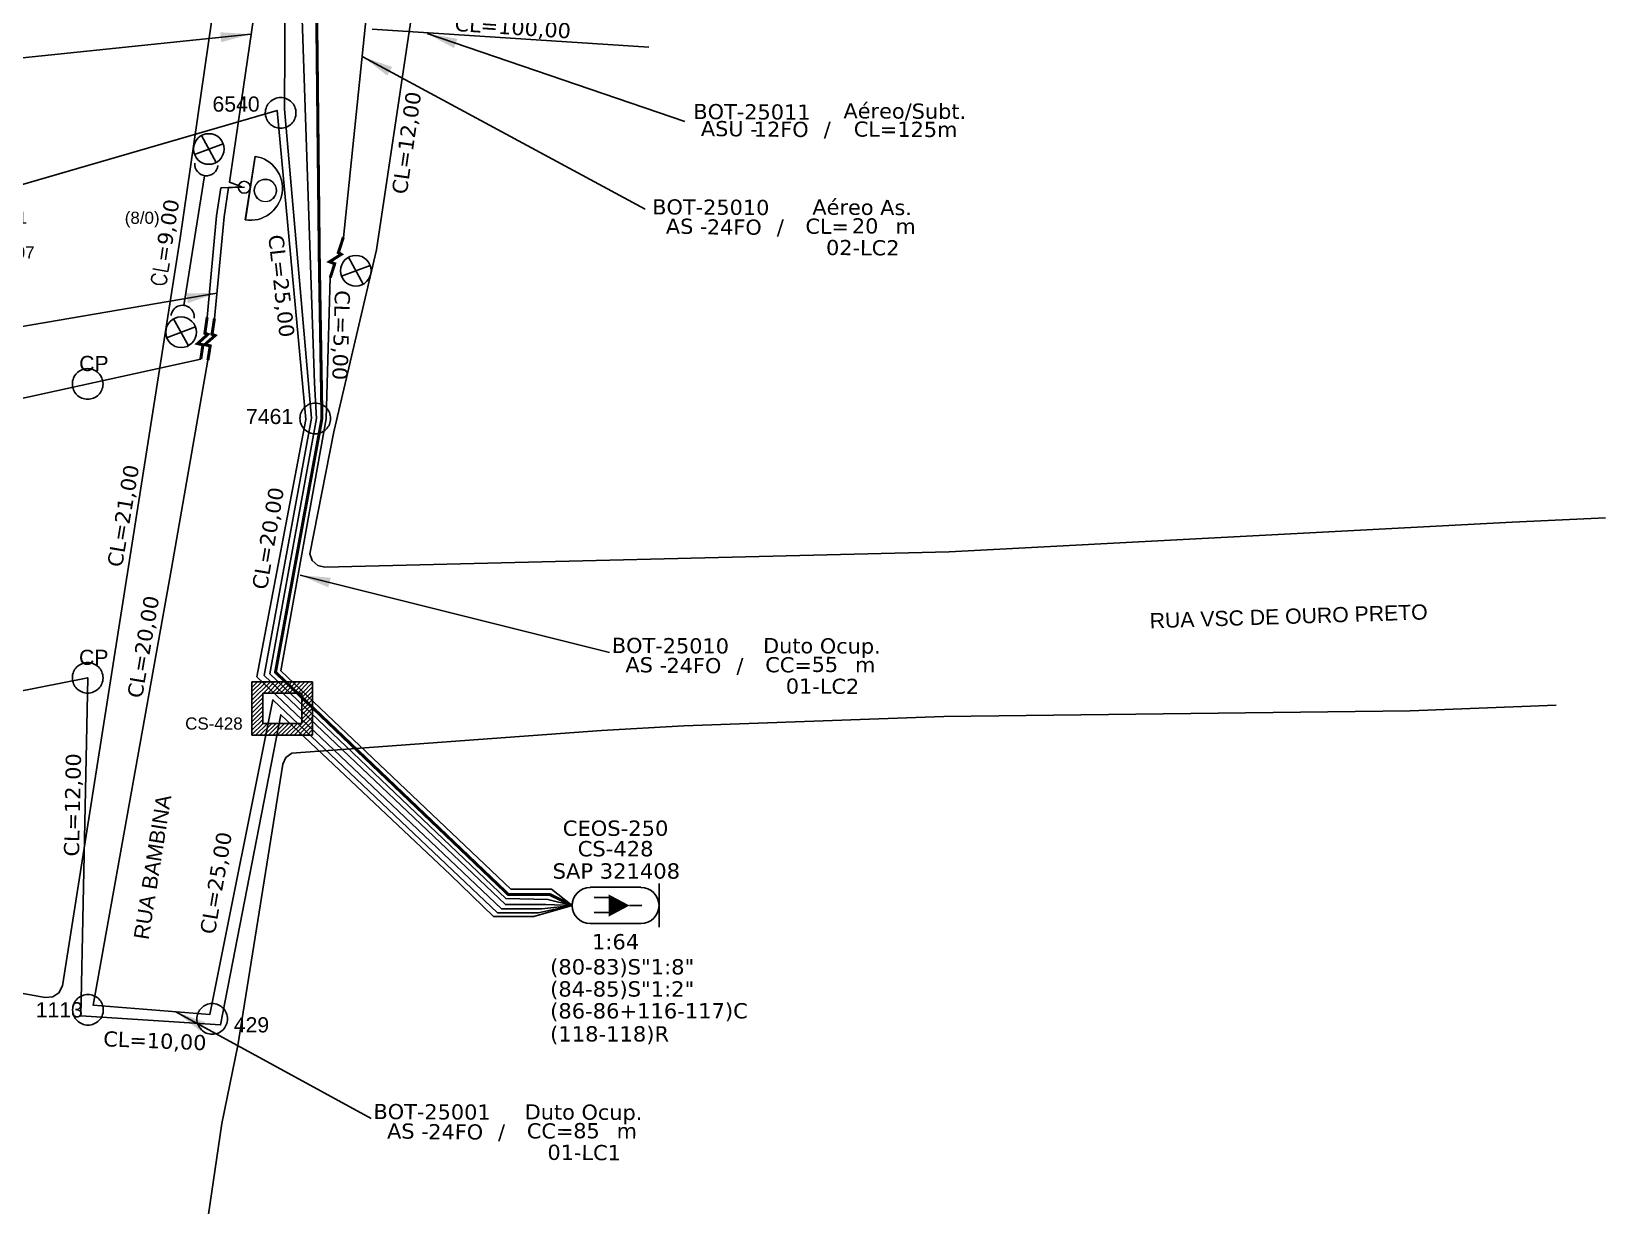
# Model space of a CAD drawing. Extents: x -89 to 749, y 705 to 1299.
# Drawn here: x 124.3 to 228, y 812.8 to 890.1 of the extents above; entities that cross this region are included whole.
import ezdxf
from ezdxf.enums import TextEntityAlignment as Align

# ---------------------------------------------------------------- set-up
doc = ezdxf.new("R2010")
doc.units = 0
doc.linetypes.add('PHANTOM2', pattern=[1.25, 0.625, -0.125, 0.125, -0.125, 0.125, -0.125])
for name, color, linetype in [('10.1-Caixas Subterrâneas', 5, 'Continuous'), ('10.4-Postes', 1, 'Continuous'), ('20.4-CEOS', 1, 'Continuous'), ('CAP a instalar', 1, 'Continuous'), ('celulas gpon', 7, 'Continuous'), ('label_cabos', 7, 'Continuous'), ('Legenda', 1, 'Continuous'), ('QUADRA', 7, 'Continuous'), ('Subida Lateral', 5, 'Continuous')]:
    doc.layers.add(name, color=color, linetype=linetype)
for name, color, linetype, lineweight in [("20.0-LEGENDA DOS CDO'S", 1, 'Continuous', 0), ('20.2-CDO_POSTE', 1, 'Continuous', 5), ('20.6-CORDOALHA_SUPORTE', 7, 'Continuous', 25), ('CORDOALHA_SUPORTE', 7, 'Continuous', 25), ('Segmento Logradouro Texto', 7, 'Continuous', 0)]:
    doc.layers.add(name, color=color, linetype=linetype, lineweight=lineweight)
doc.layers.add('EXTRA', color=50, linetype='Continuous', plot=False)
doc.styles.add('ARIAL', font='arial.ttf')
doc.styles.add('DIGICADE', font='arial.ttf')
doc.styles.add('ROMANS', font='romans')
doc.styles.add('siredit', font='verdana.ttf')
doc.styles.get("Standard").update_dxf_attribs({"font": 'arial.ttf'})
doc.linetypes.add('FENCELINE1', pattern='A,0.25,-0.1,[133,ltypeshp.shx,S=0.1,R=0,X=-0.1,Y=0],-0.1,1', length=1.45)
doc.dimstyles.new('CC', dxfattribs={"dimtxt": 1, "dimasz": 2, "dimexe": 0.18, "dimexo": 0.0625, "dimgap": 0.09, "dimtad": 0, "dimdec": 0, "dimrnd": 1, "dimzin": 0, "dimdsep": 46, "dimtxsty": 'siredit', "dimblk": 'NONE', "dimcen": 0, "dimse1": 1, "dimse2": 1, "dimsd1": 1, "dimsd2": 1, "dimclrt": 7, "dimadec": 0, "dimazin": 0, "dimtfac": 1, "dimtdec": 0, "dimtofl": 0, "dimtmove": 0, "dimatfit": 3, "dimfxl": 0, "dimtolj": 1, "dimtzin": 0, "dimarcsym": 0})

# ---------------------------------------------------------------- blocks, each defined once
blk = doc.blocks.new('*X58')
at = {"color": 0, "linetype": 'Continuous'}
for p, q in [((-1.25, 0.34099), (-0.49099, 1.1)), ((-1.25, 0.517767), (-0.667767, 1.1)), ((-1.25, 0.694544), (-0.844544, 1.1)), ((-1.25, 0.87132), (-1.02132, 1.1)), ((-1.25, 1.048097), (-1.198097, 1.1)), ((-0.789214, 0.625), (-0.314214, 1.1)), ((-0.612437, 0.625), (-0.137437, 1.1)), ((-0.43566, 0.625), (0.03934, 1.1)), ((-0.258883, 0.625), (0.216117, 1.1)), ((-0.082107, 0.625), (0.392893, 1.1)), ((0.09467, 0.625), (0.56967, 1.1)), ((0.271447, 0.625), (0.746447, 1.1)), ((0.448223, 0.625), (0.923223, 1.1)), ((0.625, 0.625), (1.1, 1.1)), ((0.801777, 0.625), (1.25, 1.073223)), ((0.8035, 0.449947), (1.25, 0.896447)), ((0.8035, 0.27317), (1.25, 0.71967)), ((-1.25, 0.164214), (-0.8035, 0.610714)), ((-1.25, -0.012563), (-0.8035, 0.433937)), ((-1.25, -0.18934), (-0.8035, 0.25716)), ((-1.25, -0.366117), (-0.8035, 0.080383)), ((0.8035, 0.096393), (1.25, 0.542893)), ((0.8035, -0.080383), (1.25, 0.366117)), ((0.8035, -0.25716), (1.25, 0.18934)), ((0.8035, -0.433937), (1.25, 0.012563)), ((-1.25, -0.542893), (-0.8035, -0.096393)), ((-1.25, -0.71967), (-0.8035, -0.27317)), ((-1.25, -0.896447), (-0.8035, -0.449947)), ((-1.25, -1.073223), (-0.801777, -0.625)), ((-1.1, -1.1), (-0.625, -0.625)), ((-0.923223, -1.1), (-0.448223, -0.625)), ((-0.746447, -1.1), (-0.271447, -0.625)), ((-0.56967, -1.1), (-0.09467, -0.625)), ((-0.392893, -1.1), (0.082107, -0.625)), ((-0.216117, -1.1), (0.258883, -0.625)), ((-0.03934, -1.1), (0.43566, -0.625)), ((0.137437, -1.1), (0.612437, -0.625)), ((0.314214, -1.1), (0.789214, -0.625)), ((0.49099, -1.1), (1.25, -0.34099)), ((0.667767, -1.1), (1.25, -0.517767)), ((0.8035, -0.610714), (1.25, -0.164214)), ((0.844544, -1.1), (1.25, -0.694544)), ((1.02132, -1.1), (1.25, -0.87132)), ((1.198097, -1.1), (1.25, -1.048097))]:
    blk.add_line(p, q, dxfattribs=at)
blk = doc.blocks.new('MANHOLE_MQ')
at = {"color": 0, "linetype": 'Continuous'}
for p, q in [((0.00000623, 0.00000569), (-0.00000627, 0.00000569)), ((-0.00000627, 0.00000569), (-0.00000627, -0.00000531)), ((-0.00000404, 0.00000331), (0.00000399, 0.00000331)), ((-0.00000404, -0.00000294), (-0.00000404, 0.00000331)), ((0.00000399, 0.00000331), (0.00000399, -0.00000294)), ((0.00000623, -0.00000531), (0.00000623, 0.00000569)), ((0.00000399, -0.00000294), (-0.00000404, -0.00000294)), ((0.00000399, -0.00000294), (0.00000399, -0.00000294)), ((-0.00000627, -0.00000531), (0.00000623, -0.00000531))]:
    blk.add_line(p, q, dxfattribs=at)
at = {"color": 0, "linetype": 'Continuous', "xscale": 5e-06, "yscale": 5e-06, "zscale": 1e-05}
blk.add_blockref('*X58', (-0.00000002, 0.00000019), dxfattribs=at)
blk = doc.blocks.new('*U73')
at = {"color": 0}
blk.add_line((2.14, -0.58), (-2.1, -0.68), dxfattribs=at)
for centre, radius in [((0, 0.38), 0.733), ((0.03, -1.03), 0.393)]:
    blk.add_circle(centre, radius, dxfattribs=at)
blk.add_arc((0.02, -0.63), 2.12, 1.3782, 181.3782, dxfattribs=at)
blk = doc.blocks.new('Inst CDOE-8 CAIXA DIST OPT CDOE 48F_8D C_SPL OPTAP')
at = {"layer": "20.0-LEGENDA DOS CDO'S", "color": 0}
for tag, p, style, flags in [('ID_ATIVIDADE', (0.12, 6.47), 'ARIAL', 3), ('FATOR', (7.92, 6.47), 'ARIAL', 1), ('QTDE', (0.23, -0.97), 'DIGICADE', 3)]:
    blk.add_attdef(tag, p, '', height=0.8, rotation=0.118, dxfattribs=dict(at, style=style, flags=flags))
at = {"layer": "20.0-LEGENDA DOS CDO'S", "color": 0, "style": 'ARIAL'}
for tag, p, height in [('FID', (0.12, 5.25), 0.8), ('CORDOALHA', (0.12, 4.02), 0.8), ('SAP', (0.12, 2.96), 0.8), ('1:XX', (-0.01, 1.7), 0.8), ('UMS', (0.14, 0.22), 1)]:
    blk.add_attdef(tag, p, '', height=height, rotation=0.118, dxfattribs=at)
blk.add_attdef('FIBRAS_UTILIZADAS', text='', height=0.8, rotation=0.118, dxfattribs=at).set_placement((13.48, 5.26), align=Align.CENTER)
blk = doc.blocks.new('MHMZ')
at = {"linetype": 'PHANTOM2'}
blk.add_circle((0, 0), 0.0000101, dxfattribs=at)
blk = doc.blocks.new('Inst CB DT OCUP CFOA-SM-AS-80-TS-24')
at = {"layer": 'label_cabos', "color": 0, "style": 'siredit'}
for tag, flags, p in [('ID_ATIVIDADE', 3, (1.31, 2.67)), ('FATOR', 1, (11.56, 2.55))]:
    blk.add_attdef(tag, text='', height=1, rotation=359.69, dxfattribs=dict(at, flags=flags)).set_placement(p, align=Align.MIDDLE_CENTER)
for tag, p in [('DESTINO_CABO', (3.13, 1.26)), ('TIPO_CABO', (13.11, 1.24)), ('TIPO_CABO', (1.76, 0)), ('CABO', (4.69, -0.05)), ('/', (7.71, -0.05)), ('LANCE', (10.91, 0)), ('UND', (15.96, 0)), ('FID', (13.15, -1.41))]:
    blk.add_attdef(tag, text='', height=1, rotation=359.69, dxfattribs=at).set_placement(p, align=Align.MIDDLE_CENTER)
blk.add_attdef('QTDE', (12.43, -0.47), '', height=1, rotation=359.69, dxfattribs=at)
blk = doc.blocks.new('_None')
blk = doc.blocks.new('Inst CORD ALUMINIO 4.8 MM 3F')
at = {"layer": '20.6-CORDOALHA_SUPORTE', "color": 0, "lineweight": 0, "style": 'ROMANS'}
blk.add_attdef('LANCE', text='', height=1, dxfattribs=at).set_placement((-0.54, -2.21), align=Align.RIGHT)
at = {"layer": '20.6-CORDOALHA_SUPORTE', "color": 0, "style": 'siredit'}
blk.add_attdef('QTDE', (-0.54, -2.21), '', height=1, rotation=359.69, dxfattribs=at)
at = {"layer": '20.6-CORDOALHA_SUPORTE', "color": 0, "lineweight": 0, "style": 'ROMANS'}
for tag, p, flags in [('FATOR', (-5.2, -4.44), 3), ('ID_ATIVIDADE', (-5.2, -6.67), 3), ('FID', (-5.2, -8.9), 1)]:
    blk.add_attdef(tag, p, '', height=1, dxfattribs=dict(at, flags=flags))
blk = doc.blocks.new('Inst CB AS CFOA-SM-AS-80-TS-24')
at = {"layer": 'label_cabos', "color": 0, "style": 'siredit'}
for tag, flags, p in [('ID_ATIVIDADE', 3, (1.31, 2.67)), ('FATOR', 1, (11.56, 2.55))]:
    blk.add_attdef(tag, text='', height=1, rotation=359.69, dxfattribs=dict(at, flags=flags)).set_placement(p, align=Align.MIDDLE_CENTER)
for tag, p in [('DESTINO_CABO', (3.13, 1.26)), ('TIPO_CABO', (13.11, 1.24)), ('TIPO_CABO', (1.76, 0)), ('CABO', (4.69, -0.05)), ('/', (7.71, -0.05)), ('LANCE', (10.81, 0)), ('UND', (15.96, 0)), ('FID', (13.15, -1.41))]:
    blk.add_attdef(tag, text='', height=1, rotation=359.69, dxfattribs=at).set_placement(p, align=Align.MIDDLE_CENTER)
blk.add_attdef('QTDE', (12.43, -0.47), '', height=1, rotation=359.69, dxfattribs=at)
blk = doc.blocks.new('LEGENDA DOS CABOS')
at = {"layer": 'EXTRA', "color": 0, "style": 'siredit'}
for tag, p in [('ID', (4.6, 0.97)), ('XX', (9.03, 0.97))]:
    blk.add_attdef(tag, text='', height=0.48, rotation=359.69, dxfattribs=at).set_placement(p, align=Align.MIDDLE_CENTER)
at = {"layer": 'Legenda', "color": 0, "style": 'siredit'}
for tag, p in [('TIPO_CABO', (1.31, 0)), ('CABO', (4.69, -0.05)), ('/', (6.81, -0.05)), ('METROS', (10.03, -0.05))]:
    blk.add_attdef(tag, text='', height=0.8, rotation=359.69, dxfattribs=at).set_placement(p, align=Align.MIDDLE_CENTER)
blk = doc.blocks.new('*U75')
at = {"layer": '20.4-CEOS', "color": 7, "style": 'siredit'}
for tag, p in [('FIBRAS_SPLITTER', (0, 0)), ('FIBRAS_TOP_C', (0, -4.13)), ('RESERVA_FINAIS', (0, -5.46))]:
    blk.add_attdef(tag, p, '', height=1.01, dxfattribs=at)
for tag, p, flags in [('ID_ATIVIDADE', (0, -6.77), 3), ('FATOR', (0, -8.09), 1), ('QTDE', (0, -9.4), 1), ('FID', (0, -10.71), 1)]:
    blk.add_attdef(tag, p, '', height=1.01, dxfattribs=dict(at, flags=flags))
blk = doc.blocks.new('*U76')
at = {"layer": '20.4-CEOS', "color": 7, "style": 'siredit'}
blk.add_attdef('FIBRAS_SPLITTER', (0, 0), '', height=1.01, dxfattribs=at)
for tag, p, flags in [('ID_ATIVIDADE', (0, -1.48), 3), ('FATOR', (0, -2.79), 1), ('QTDE', (0, -4.11), 1), ('FID', (0, -5.42), 1)]:
    blk.add_attdef(tag, p, '', height=1.01, dxfattribs=dict(at, flags=flags))

msp = doc.modelspace()

# ---------------------------------------------------------------- linework, layer by layer
msp.add_lwpolyline([(155, 832.05), (157.66, 832.05)])
at = {"layer": '10.4-Postes', "color": 10}
for points in [[(136.93, 882.72), (135.03, 882.01)], [(135.49, 883.26), (136.46, 881.48)], [(145.18, 875.24), (146.15, 873.46)], [(146.61, 874.7), (144.71, 873.99)], [(133.66, 871.19), (134.63, 869.41)], [(135.1, 870.65), (133.2, 869.94)]]:
    msp.add_lwpolyline(points, dxfattribs=at)
for centre in [(135.98, 882.37), (145.66, 874.35), (134.15, 870.3)]:
    msp.add_circle(centre, 1.01, dxfattribs=at)
at = {"layer": '20.4-CEOS', "color": 5}
for p, q in [((161.1, 833.73), (164.44, 833.73)), ((164.44, 831.34), (161.1, 831.34))]:
    msp.add_line(p, q, dxfattribs=at)
for points in [[(165.63, 833.97), (165.63, 831.1)], [(162.37, 833.05), (161.36, 833.05)], [(163.69, 832.53), (164.5, 832.53)], [(162.37, 832.06), (161.36, 832.06)]]:
    msp.add_lwpolyline(points, dxfattribs=at)
msp.add_lwpolyline([(163.69, 832.53, 0, 1.47, 0), (162.31, 832.53, 1.47, 1.47, 0)], format="xyseb", dxfattribs=at)
for centre, start, end in [((161.1, 832.53), 90, 270), ((164.44, 832.53), 270, 90)]:
    msp.add_arc(centre, 1.19, start, end, dxfattribs=at)
at = {"layer": 'CAP a instalar', "color": 1, "ltscale": 5, "const_width": 0.2}
msp.add_lwpolyline([(156.22, 965.22), (149.89, 942.07), (146.42, 896.36), (143.03, 896.36), (143.26, 874.82)], dxfattribs=at)
at = {"layer": 'CAP a instalar', "color": 8, "ltscale": 5}
msp.add_lwpolyline([(155.47, 965.13), (149.07, 941.66), (145.87, 896.87), (141.92, 896.79), (142.94, 866.95), (143.08, 864.62), (140, 847.79), (155.55, 832.99), (158.31, 832.93), (159.91, 832.53)], dxfattribs=at)
at = {"layer": 'CAP a instalar', "color": 8, "linetype": 'FENCELINE1', "ltscale": 5}
for points in [[(146.93, 926.99), (146.93, 926.99), (144.72, 897.36), (141.04, 897.36), (140.96, 884.99), (142.74, 864.64), (139.62, 847.69), (155.51, 832.59), (158.17, 832.59), (159.91, 832.53)], [(146.73, 890.26), (164.95, 889.07)], [(106.44, 875.03), (140.47, 884.91), (142.37, 864.55)], [(135.45, 868.53), (110.12, 862.97)], [(159.91, 832.53), (157.91, 832.31), (155.26, 832.31), (139.15, 847.59), (142.37, 864.55)], [(154.72, 831.8), (151.89, 834.55), (140.72, 845.1), (136.75, 824.66), (127.55, 825.27), (128, 847.53), (103.84, 842.76)], [(154.72, 831.8), (157.38, 831.8), (159.91, 832.53)]]:
    msp.add_lwpolyline(points, dxfattribs=at)
at = {"layer": 'CAP a instalar', "color": 7, "linetype": 'FENCELINE1'}
for points in [[(137.63, 882.12), (141.1, 905.83)], [(144.84, 876.55), (146.37, 891.25)], [(138.15, 879.88), (137.33, 880.19), (137.63, 882.12)], [(138.15, 879.88), (137.28, 879.83), (136.98, 877.9)], [(136.98, 877.9), (136.35, 871.21)], [(143.98, 873.9), (143.7, 864.59), (140.72, 848), (155.88, 833.6)], [(155, 832.05), (140.2, 846.09), (136.04, 825.34), (128.36, 825.97), (133.52, 854.73), (135.92, 868.46)], [(155.88, 833.6), (158.54, 833.6), (159.91, 832.53)], [(155, 832.05), (157.66, 832.05), (159.91, 832.53)]]:
    msp.add_lwpolyline(points, dxfattribs=at)
at = {"layer": 'CAP a instalar', "color": 252, "linetype": 'FENCELINE1', "ltscale": 5}
for points in [[(138.32, 879.85), (136.78, 879.81), (136.49, 877.97)], [(136.49, 877.97), (135.87, 871.28)]]:
    msp.add_lwpolyline(points, dxfattribs=at)
at = {"layer": 'CAP a instalar', "color": 1, "linetype": 'FENCELINE1', "ltscale": 5, "const_width": 0.2}
for points in [[(143.43, 864.63), (143.26, 874.82)], [(143.43, 864.63), (140.37, 847.9), (155.7, 833.26), (158.43, 833.26), (159.91, 832.53)]]:
    msp.add_lwpolyline(points, dxfattribs=at)
at = {"layer": 'CORDOALHA_SUPORTE'}
for points in [[(136.58, 881.29, -1), (135.06, 881.44)], [(135.01, 871.23, 1), (133.49, 871.39)]]:
    msp.add_lwpolyline(points, format="xyb", dxfattribs=at)
msp.add_lwpolyline([(135.7, 880.61), (134.33, 872.07)], dxfattribs=at)
at = {"layer": 'QUADRA', "color": 4}
for points in [[(55.71, 836.23), (82.19, 832.47), (119.47, 827.51), (125.19, 826.47), (125.7, 826.51), (126.11, 826.77), (126.34, 827.24), (134.09, 876.5), (141.25, 925.95), (146.85, 965.35)], [(55.71, 836.23), (82.19, 832.47), (119.47, 827.51), (125.19, 826.47), (125.7, 826.51), (126.11, 826.77), (126.34, 827.24), (134.09, 876.5), (141.25, 925.95), (146.83, 965.23)], [(160.14, 965.33), (157.81, 947.74), (147.02, 875.73), (144.22, 863.73), (142.64, 855.71), (142.79, 855.27), (143.15, 854.94), (143.63, 854.83), (184.73, 855.83), (221.83, 857.79), (227.97, 858.07)], [(160.06, 964.72), (157.81, 947.74), (147.02, 875.73), (144.22, 863.73), (142.64, 855.71), (142.79, 855.27), (143.15, 854.94), (143.63, 854.83), (184.73, 855.83), (221.83, 857.79), (227.97, 858.07)], [(224.71, 845.74), (215.1, 845.35), (184.4, 844.99), (167.27, 844.37), (161.85, 844.05), (141.45, 842.56), (141.05, 842.28), (140.85, 841.85), (137.88, 823.31), (136.84, 818.17), (135.28, 807.57), (135.11, 805.42), (135.22, 804.96), (135.56, 804.62), (136.04, 804.48), (180.35, 803.07), (180.72, 802.75), (180.88, 802.31), (181.02, 799.45)], [(224.71, 845.74), (215.1, 845.35), (184.4, 844.99), (167.27, 844.37), (161.85, 844.05), (141.45, 842.56), (141.05, 842.28), (140.85, 841.85), (137.88, 823.31), (136.84, 818.17), (135.28, 807.57), (135.11, 805.42), (135.22, 804.96), (135.56, 804.62), (136.04, 804.48), (180.35, 803.07), (180.72, 802.75), (180.88, 802.31), (181.02, 799.45)]]:
    msp.add_lwpolyline(points, dxfattribs=at)
at = {"layer": 'Subida Lateral', "color": 5, "const_width": 0.2}
for points in [[(143.98, 873.9), (144.27, 874.81), (143.93, 874.94), (144.7, 875.43), (144.51, 875.54), (144.84, 876.55)], [(135.92, 868.46), (136.07, 869.4), (135.71, 869.48), (136.39, 870.08), (136.19, 870.16), (136.35, 871.21)]]:
    msp.add_lwpolyline(points, dxfattribs=at)
at = {"layer": 'Subida Lateral', "color": 252, "const_width": 0.2}
msp.add_lwpolyline([(135.45, 868.53), (135.59, 869.47), (135.24, 869.55), (135.91, 870.16), (135.72, 870.23), (135.87, 871.28)], dxfattribs=at)

# ---------------------------------------------------------------- block references
at = {"color": 0, "lineweight": 0}
ref = msp.add_blockref('Inst CORD ALUMINIO 4.8 MM 3F', (127.59, 875.22), dxfattribs=dict(at, rotation=81.04936588620298))
ref.add_attrib('QTDE', '9,00', (133.55, 875.96), dxfattribs={"layer": '20.6-CORDOALHA_SUPORTE', "color": 0, "height": 1, "rotation": 80.7394, "style": 'siredit'})
ref.add_attrib('LANCE', 'CL=', dxfattribs={"layer": '20.6-CORDOALHA_SUPORTE', "color": 0, "lineweight": 0, "height": 1, "rotation": 81.0494, "style": 'ROMANS'}).set_placement((133.55, 875.96), align=Align.RIGHT)
at = {"layer": '10.1-Caixas Subterrâneas', "xscale": 100000, "yscale": 100000, "zscale": 100000}
for p in [(140.71, 884.75), (128, 866.89), (142.99, 864.62), (128, 847.53), (128.02, 825.66), (136.2, 825.06)]:
    msp.add_blockref('MHMZ', p, dxfattribs=at)
at = {"layer": '10.1-Caixas Subterrâneas', "color": 30, "xscale": 319787.5543111582, "yscale": 319787.5543111582, "zscale": 319787.5543111582, "rotation": 180.0000000000627}
msp.add_blockref('MANHOLE_MQ', (140.81, 845.57), dxfattribs=at)
at = {"layer": "20.0-LEGENDA DOS CDO'S", "color": 7, "lineweight": 0}
msp.add_blockref('Inst CDOE-8 CAIXA DIST OPT CDOE 48F_8D C_SPL OPTAP', (118.11, 872.18), dxfattribs=at).add_auto_attribs({'FID': 'BOT-25001', 'CORDOALHA': 'CORD', 'SAP': 'SAP 324607', '1:XX': '1:64', 'UMS': '7 UMs', 'FIBRAS_UTILIZADAS': '(8/0)'})
at = {"layer": '20.2-CDO_POSTE', "color": 7, "rotation": 259.8382779324186}
msp.add_blockref('*U73', (139.33, 879.7), dxfattribs=at)
at = {"layer": '20.2-CDO_POSTE', "color": 7, "xscale": -1, "rotation": 262.5946118285412}
msp.add_blockref('*U73', (139.33, 879.69), dxfattribs=at)
at = {"layer": '20.4-CEOS', "color": 0, "lineweight": 0}
ref = msp.add_blockref('*U75', (158.46, 827.99), dxfattribs=at)
ref.add_attrib('FIBRAS_SPLITTER', '(80-83)S"1:8"', (158.46, 827.99), dxfattribs={"color": 7, "height": 1.0097, "style": 'siredit'})
ref.add_attrib('FIBRAS_TOP_C', '(86-86+116-117)C', (158.46, 825.09), dxfattribs={"color": 7, "height": 1.0097, "style": 'siredit'})
ref.add_attrib('RESERVA_FINAIS', '(118-118)R', (158.46, 823.57), dxfattribs={"color": 7, "height": 1.01, "style": 'siredit'})
msp.add_blockref('*U76', (158.46, 826.53), dxfattribs=at).add_auto_attribs({'FIBRAS_SPLITTER': '(84-85)S"1:2"'})
at = {"layer": 'label_cabos', "color": 0, "lineweight": 0}
ref = msp.add_blockref('LEGENDA DOS CABOS', (167.52, 883.19), dxfattribs=at)
ref.add_attrib('ID', 'BOT-25011', dxfattribs={"color": 0, "height": 1, "rotation": 359.69, "style": 'siredit'}).set_placement((171.75, 884.82), align=Align.MIDDLE_CENTER)
ref.add_attrib('CABO', '12FO', dxfattribs={"color": 0, "height": 1, "rotation": 359.69, "style": 'siredit'}).set_placement((173.68, 883.67), align=Align.MIDDLE_CENTER)
ref.add_attrib('METROS', 'CL=125m', dxfattribs={"color": 0, "height": 1, "rotation": 359.69, "style": 'siredit'}).set_placement((181.87, 883.67), align=Align.MIDDLE_CENTER)
ref.add_attrib('XX', 'Aéreo/Subt.', dxfattribs={"color": 0, "height": 1, "rotation": 359.69, "style": 'siredit'}).set_placement((181.82, 884.87), align=Align.MIDDLE_CENTER)
ref.add_attrib('/', '/', dxfattribs={"color": 0, "height": 1, "rotation": 359.69, "style": 'siredit'}).set_placement((176.71, 883.67), align=Align.MIDDLE_CENTER)
ref.add_attrib('TIPO_CABO', 'ASU -', dxfattribs={"color": 0, "height": 1, "rotation": 359.69, "style": 'siredit'}).set_placement((170.26, 883.71), align=Align.MIDDLE_CENTER)
at = {"layer": 'label_cabos'}
ref = msp.add_blockref('Inst CB AS CFOA-SM-AS-80-TS-24', (165.91, 877.28), dxfattribs=at)
ref.add_attrib('DESTINO_CABO', 'BOT-25010', dxfattribs={"color": 0, "height": 1, "rotation": 359.69, "style": 'siredit'}).set_placement((169.04, 878.54), align=Align.MIDDLE_CENTER)
ref.add_attrib('TIPO_CABO', 'Aéreo As.', dxfattribs={"color": 0, "height": 1, "rotation": 359.69, "style": 'siredit'}).set_placement((179.01, 878.53), align=Align.MIDDLE_CENTER)
ref.add_attrib('CABO', '24FO', dxfattribs={"color": 0, "height": 1, "rotation": 359.69, "style": 'siredit'}).set_placement((170.59, 877.23), align=Align.MIDDLE_CENTER)
ref.add_attrib('/', '/', dxfattribs={"color": 0, "height": 1, "rotation": 359.69, "style": 'siredit'}).set_placement((173.62, 877.23), align=Align.MIDDLE_CENTER)
ref.add_attrib('TIPO_CABO', 'AS - ', dxfattribs={"color": 0, "height": 1, "rotation": 359.69, "style": 'siredit'}).set_placement((167.67, 877.28), align=Align.MIDDLE_CENTER)
ref.add_attrib('FID', '02-LC2', dxfattribs={"color": 0, "height": 1, "rotation": 359.69, "style": 'siredit'}).set_placement((179.05, 875.87), align=Align.MIDDLE_CENTER)
ref.add_attrib('LANCE', 'CL=', dxfattribs={"color": 0, "height": 1, "rotation": 359.69, "style": 'siredit'}).set_placement((176.71, 877.28), align=Align.MIDDLE_CENTER)
ref.add_attrib('QTDE', '20', (178.33, 876.81), dxfattribs={"color": 0, "height": 1, "rotation": 359.69, "style": 'siredit'})
ref.add_attrib('UND', 'm', dxfattribs={"color": 0, "height": 1, "rotation": 359.69, "style": 'siredit'}).set_placement((181.87, 877.28), align=Align.MIDDLE_CENTER)
at = {"layer": 'label_cabos', "color": 0, "lineweight": 0}
ref = msp.add_blockref('Inst CB DT OCUP CFOA-SM-AS-80-TS-24', (163.25, 848.39), dxfattribs=at)
ref.add_attrib('DESTINO_CABO', 'BOT-25010', dxfattribs={"color": 0, "height": 1, "rotation": 359.69, "style": 'siredit'}).set_placement((166.38, 849.65), align=Align.MIDDLE_CENTER)
ref.add_attrib('CABO', '24FO', dxfattribs={"color": 0, "height": 1, "rotation": 359.69, "style": 'siredit'}).set_placement((167.93, 848.34), align=Align.MIDDLE_CENTER)
ref.add_attrib('TIPO_CABO', 'Duto Ocup.', dxfattribs={"color": 0, "height": 1, "rotation": 359.69, "style": 'siredit'}).set_placement((176.36, 849.64), align=Align.MIDDLE_CENTER)
ref.add_attrib('/', '/', dxfattribs={"color": 0, "height": 1, "rotation": 359.69, "style": 'siredit'}).set_placement((170.96, 848.34), align=Align.MIDDLE_CENTER)
ref.add_attrib('TIPO_CABO', 'AS - ', dxfattribs={"color": 0, "height": 1, "rotation": 359.69, "style": 'siredit'}).set_placement((165.01, 848.39), align=Align.MIDDLE_CENTER)
ref.add_attrib('FID', '01-LC2', dxfattribs={"color": 0, "height": 1, "rotation": 359.69, "style": 'siredit'}).set_placement((176.4, 846.98), align=Align.MIDDLE_CENTER)
ref.add_attrib('LANCE', 'CC=', dxfattribs={"color": 0, "height": 1, "rotation": 359.69, "style": 'siredit'}).set_placement((174.16, 848.39), align=Align.MIDDLE_CENTER)
ref.add_attrib('QTDE', '55', (175.68, 847.92), dxfattribs={"color": 0, "height": 1, "rotation": 359.69, "style": 'siredit'})
ref.add_attrib('UND', 'm', dxfattribs={"color": 0, "height": 1, "rotation": 359.69, "style": 'siredit'}).set_placement((179.21, 848.39), align=Align.MIDDLE_CENTER)
ref = msp.add_blockref('Inst CB DT OCUP CFOA-SM-AS-80-TS-24', (147.55, 817.68), dxfattribs=at)
ref.add_attrib('DESTINO_CABO', 'BOT-25001', dxfattribs={"color": 0, "height": 1, "rotation": 359.69, "style": 'siredit'}).set_placement((150.68, 818.94), align=Align.MIDDLE_CENTER)
ref.add_attrib('CABO', '24FO', dxfattribs={"color": 0, "height": 1, "rotation": 359.69, "style": 'siredit'}).set_placement((152.24, 817.62), align=Align.MIDDLE_CENTER)
ref.add_attrib('TIPO_CABO', 'Duto Ocup.', dxfattribs={"color": 0, "height": 1, "rotation": 359.69, "style": 'siredit'}).set_placement((160.66, 818.92), align=Align.MIDDLE_CENTER)
ref.add_attrib('/', '/', dxfattribs={"color": 0, "height": 1, "rotation": 359.69, "style": 'siredit'}).set_placement((155.26, 817.62), align=Align.MIDDLE_CENTER)
ref.add_attrib('TIPO_CABO', 'AS - ', dxfattribs={"color": 0, "height": 1, "rotation": 359.69, "style": 'siredit'}).set_placement((149.31, 817.67), align=Align.MIDDLE_CENTER)
ref.add_attrib('FID', '01-LC1', dxfattribs={"color": 0, "height": 1, "rotation": 359.69, "style": 'siredit'}).set_placement((160.7, 816.26), align=Align.MIDDLE_CENTER)
ref.add_attrib('LANCE', 'CC=', dxfattribs={"color": 0, "height": 1, "rotation": 359.69, "style": 'siredit'}).set_placement((158.46, 817.68), align=Align.MIDDLE_CENTER)
ref.add_attrib('QTDE', '85', (159.98, 817.2), dxfattribs={"color": 0, "height": 1, "rotation": 359.69, "style": 'siredit'})
ref.add_attrib('UND', 'm', dxfattribs={"color": 0, "height": 1, "rotation": 359.69, "style": 'siredit'}).set_placement((163.51, 817.68), align=Align.MIDDLE_CENTER)

# ---------------------------------------------------------------- texts
at = {"layer": '10.1-Caixas Subterrâneas'}
for s, p in [('6540', (136.22, 884.83)), ('CP', (127.44, 867.74)), ('7461', (138.43, 864.25)), ('CP', (127.43, 848.38)), ('1113', (124.58, 825.16)), ('429', (137.62, 824.17))]:
    msp.add_text(s, height=1, dxfattribs=at).set_placement(p)
at = {"layer": '10.1-Caixas Subterrâneas', "color": 30, "style": 'ARIAL'}
msp.add_text('CS-428', height=0.8, dxfattribs=at).set_placement((134.42, 844.12))
at = {"layer": '20.4-CEOS', "color": 5, "style": 'siredit'}
for s, p in [('CEOS-250', (162.77, 838.13)), ('CS-428', (162.77, 836.78)), ('SAP 321408', (162.82, 835.31))]:
    msp.add_text(s, height=1.01, dxfattribs=at).set_placement(p, align=Align.TOP_CENTER)
at = {"layer": '20.4-CEOS', "color": 7, "style": 'siredit'}
msp.add_text('1:64', height=1.01, dxfattribs=at).set_placement((162.77, 830.65), align=Align.TOP_CENTER)
at = {"layer": 'celulas gpon', "style": 'siredit'}
for s, rotation, p in [('CL=100,00', 356.2309, (152.14, 890.15)), ('CL=12,00', 81.8461, (149.01, 879.34)), ('CL=25,00', 276.4006, (139.89, 876.67)), ('CL=5,00', 268.265, (144.29, 873.08)), ('CL=21,00', 80.3785, (130.26, 854.77)), ('CL=20,00', 80.3785, (139.8, 853.29)), ('CL=20,00', 80.3785, (131.58, 846.14)), ('CL=12,00', 88.8715, (127.43, 835.75)), ('CL=25,00', 80.3785, (136.37, 830.58)), ('CL=10,00', 357.7111, (129.01, 823.26))]:
    msp.add_text(s, height=1, rotation=rotation, dxfattribs=at).set_placement(p)
at = {"layer": 'Segmento Logradouro Texto', "linetype": 'Continuous', "char_height": 1, "attachment_point": 1, "style": 'DIGICADE'}
for s, insert, width, rotation in [('\\fArial|b0|i0|c0|p34;\\W1.0000000000;\\T1.0000000000;\\o\\lRUA VSC DE OURO PRETO', (197.93, 851.79), 18.5969, 1.8471), ('\\fArial|b0|i0|c0|p34;\\W1.0000000000;\\T1.0000000000;\\o\\lRUA VSC DE OURO PRETO', (197.93, 851.79), 18.5969, 1.8471), ('\\fArial|b0|i0|c0|p34;\\W1.0000000000;\\T1.0000000000;\\o\\lRUA BAMBINA', (131.02, 830.39), 9.9079, 80.9751), ('\\fArial|b0|i0|c0|p34;\\W1.0000000000;\\T1.0000000000;\\o\\lRUA BAMBINA', (131.02, 830.39), 9.9079, 80.9751)]:
    msp.add_mtext(s, dxfattribs=dict(at, insert=insert, width=width, rotation=rotation))

# ---------------------------------------------------------------- leaders
at = {"layer": 'label_cabos'}
for points in [[(138.75, 889.94), (109.15, 886.86)], [(150.35, 889.97), (167.33, 884.18)], [(146.13, 888.44), (164.72, 878.4)], [(136.51, 872.88), (83.32, 863.73)], [(141.99, 854.29), (162.37, 849.2)], [(133.81, 825.52), (146.67, 818.49)]]:
    msp.add_leader(points, dimstyle='CC', override={"dimgap": 0.09, "dimtad": 0}, dxfattribs=at)

doc.saveas('drawing.dxf')
